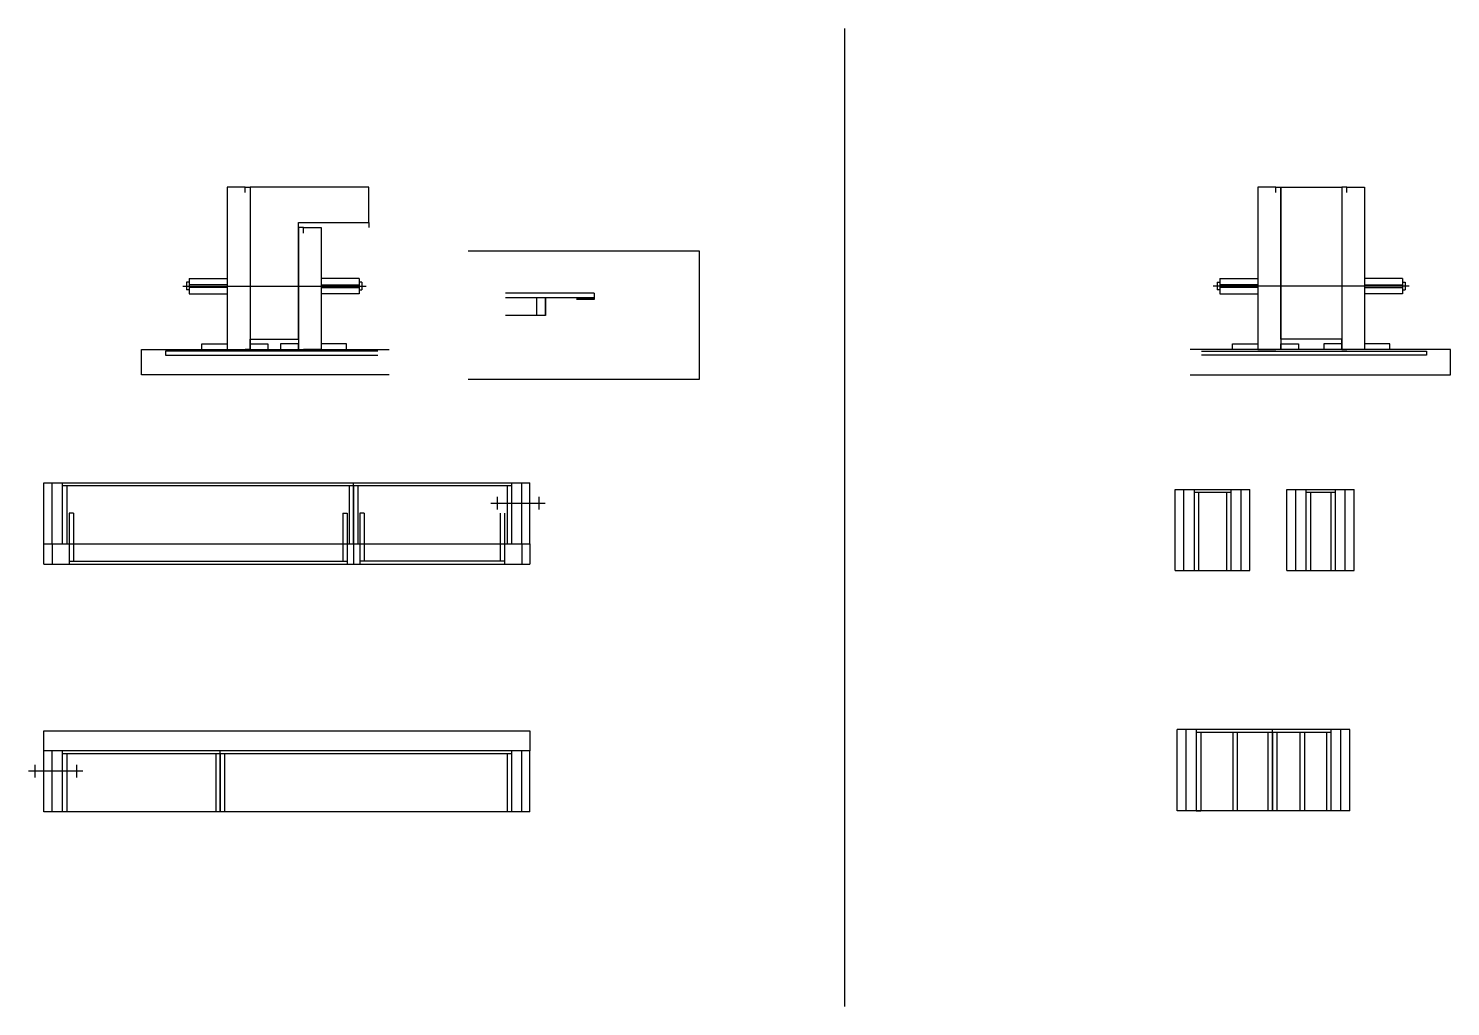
# Model space of a CAD drawing. Header units: metres. Extents: x 6009 to 7129, y 6204 to 6975.
import ezdxf

# ---------------------------------------------------------------- set-up
doc = ezdxf.new("R2010")
doc.units = ezdxf.units.M
for name, color, linetype in [('barrote', 7, 'Continuous'), ('CONCRETO', 7, 'Continuous'), ('COTA', 7, 'Continuous'), ('Cotas', 7, 'Continuous'), ('Madeira', 7, 'Continuous'), ('NOMENCLATURA', 7, 'Continuous'), ('Painéis', 7, 'Continuous'), ('SARR_2.2x7', 7, 'Continuous'), ('SARR_3.5x7', 7, 'Continuous'), ('SCO-___-LAJ', 7, 'Continuous'), ('TENSOR', 7, 'Continuous')]:
    doc.layers.add(name, color=color, linetype=linetype)

msp = doc.modelspace()

# ---------------------------------------------------------------- linework, layer by layer
at = {"color": 7, "lineweight": 25}
for p, q in [((6135.5, 6778), (6135.5, 6766)), ((6135.5, 6778), (6165.5, 6778)), ((6269.5, 6778), (6239.5, 6778)), ((6269.5, 6778), (6269.5, 6766)), ((6947.4, 6778), (6947.4, 6766)), ((6947.4, 6778), (6977.4, 6778)), ((7091.4, 6778), (7061.4, 6778)), ((7091.4, 6778), (7091.4, 6766)), ((6133.5, 6775), (6133.5, 6769)), ((6135.5, 6775), (6133.5, 6775)), ((6135.5, 6769), (6133.5, 6769)), ((6165.5, 6773), (6135.5, 6773)), ((6165.5, 6771), (6135.5, 6771)), ((6239.5, 6773), (6269.5, 6773)), ((6239.5, 6771), (6269.5, 6771)), ((6271.5, 6775), (6269.5, 6775)), ((6269.5, 6769), (6271.5, 6769)), ((6271.5, 6775), (6271.5, 6769)), ((6945.4, 6775), (6945.4, 6769)), ((6945.4, 6775), (6947.4, 6775)), ((6947.4, 6769), (6945.4, 6769)), ((6977.4, 6773), (6947.4, 6773)), ((6977.4, 6771), (6947.4, 6771)), ((7061.4, 6773), (7091.4, 6773)), ((7061.4, 6771), (7091.4, 6771)), ((7091.4, 6775), (7093.4, 6775)), ((7091.4, 6769), (7093.4, 6769)), ((7093.4, 6775), (7093.4, 6769)), ((6135.5, 6766), (6165.5, 6766)), ((6269.5, 6766), (6239.5, 6766)), ((6947.4, 6766), (6977.4, 6766)), ((7091.4, 6766), (7061.4, 6766))]:
    msp.add_line(p, q, dxfattribs=at)
at = {"layer": 'barrote', "color": 7, "lineweight": 25}
for points in [[(6293, 6702.1), (6097.8, 6702.1), (6097.8, 6722.1), (6293, 6722.1)], [(6923.9, 6702.1), (7129.1, 6702.1), (7129.1, 6722.1), (6923.9, 6722.1)]]:
    msp.add_lwpolyline(points, dxfattribs=at)
at = {"layer": 'CONCRETO', "color": 7, "lineweight": 25}
for points in [[(6277.1, 6822.1), (6277.1, 6850.1), (6183.5, 6850.1), (6183.5, 6822.1), (6183.5, 6822.1), (6183.5, 6730.1), (6221.5, 6730.1), (6221.5, 6822.1)], [(6995.4, 6850.1), (6995.4, 6850.1), (7043.4, 6850.1), (7043.4, 6822.1), (7043.4, 6822.1), (7043.4, 6730.1), (6995.4, 6730.1), (6995.4, 6850.1)]]:
    msp.add_lwpolyline(points, dxfattribs=at)
at = {"layer": 'COTA', "color": 7, "lineweight": 25}
for p, q in [((6651.7, 6975.1), (6651.7, 6204.3)), ((6020.9, 6405.7), (6020.9, 6421.7)), ((6020.9, 6421.7), (6403.9, 6421.7)), ((6403.9, 6421.7), (6403.9, 6405.7))]:
    msp.add_line(p, q, dxfattribs=at)
at = {"layer": 'Cotas', "color": 7, "lineweight": 25}
msp.add_lwpolyline([(6355.2, 6799.8), (6537.2, 6799.8), (6537.2, 6698.4), (6355.2, 6698.4)], dxfattribs=at)
at = {"layer": 'Madeira', "color": 7, "lineweight": 25}
for points in [[(6179.5, 6845.7), (6179.5, 6850.1), (6165.5, 6850.1), (6165.5, 6845.7)], [(6179.5, 6850.1), (6165.5, 6850.1), (6165.5, 6722.1), (6179.5, 6722.1)], [(6991.4, 6845.7), (6991.4, 6850.1), (6977.4, 6850.1), (6977.4, 6845.7)], [(6991.4, 6850.1), (6977.4, 6850.1), (6977.4, 6722.1), (6991.4, 6722.1)], [(7047.4, 6845.7), (7047.4, 6850.1), (7061.4, 6850.1), (7061.4, 6845.7)], [(7047.4, 6850.1), (7061.4, 6850.1), (7061.4, 6722.1), (7047.4, 6722.1)], [(6225.5, 6813.7), (6225.5, 6818.1), (6239.5, 6818.1), (6239.5, 6813.7)], [(6225.5, 6818.1), (6239.5, 6818.1), (6239.5, 6722.1), (6225.5, 6722.1)], [(6416.2, 6762.8), (6416.2, 6748.8), (6384.7, 6748.8)], [(6416.2, 6748.8), (6416.2, 6762.8), (6409.2, 6762.8), (6409.2, 6748.8)], [(6440.6, 6762.8), (6454.5, 6762.8), (6454.5, 6761.4), (6440.6, 6761.4)], [(6145.5, 6722.1), (6145.5, 6726.5), (6165.5, 6726.5), (6165.5, 6722.1)], [(6183.5, 6722.1), (6183.5, 6726.5), (6197.5, 6726.5), (6197.5, 6722.1)], [(6221.5, 6722.1), (6221.5, 6726.5), (6207.5, 6726.5), (6207.5, 6722.1)], [(6259.5, 6722.1), (6259.5, 6726.5), (6239.5, 6726.5), (6239.5, 6722.1)], [(6957.4, 6722.1), (6957.4, 6726.5), (6977.4, 6726.5), (6977.4, 6722.1)], [(6995.4, 6722.1), (6995.4, 6726.5), (7009.4, 6726.5), (7009.4, 6722.1)], [(7043.4, 6722.1), (7043.4, 6726.5), (7029.4, 6726.5), (7029.4, 6722.1)], [(7081.4, 6722.1), (7081.4, 6726.5), (7061.4, 6726.5), (7061.4, 6722.1)]]:
    msp.add_lwpolyline(points, dxfattribs=at)
at = {"layer": 'NOMENCLATURA', "color": 7, "lineweight": 25}
for p, q in [((6373.2, 6601), (6416, 6601)), ((6378.2, 6606), (6378.2, 6596)), ((6411, 6606), (6411, 6596)), ((6051.6, 6389.7), (6008.9, 6389.7)), ((6013.9, 6394.7), (6013.9, 6384.7)), ((6046.6, 6394.7), (6046.6, 6384.7))]:
    msp.add_line(p, q, dxfattribs=at)
at = {"layer": 'Painéis', "color": 7, "lineweight": 25}
for p, q in [((6454.5, 6766.4), (6384.7, 6766.4)), ((6454.5, 6766.4), (6454.5, 6761.4)), ((6454.5, 6762.8), (6384.7, 6762.8)), ((6020.9, 6617), (6403.9, 6617)), ((6020.9, 6569), (6020.9, 6617)), ((6264.9, 6569), (6264.9, 6617)), ((6403.9, 6569), (6403.9, 6617)), ((6912.1, 6611.8), (6971.1, 6611.8)), ((6912.1, 6547.8), (6912.1, 6611.8)), ((6971.1, 6547.8), (6971.1, 6611.8)), ((7000.2, 6611.8), (7053.2, 6611.8)), ((7000.2, 6547.8), (7000.2, 6611.8)), ((7053.2, 6547.8), (7053.2, 6611.8)), ((6020.9, 6569), (6403.9, 6569)), ((6020.9, 6553), (6020.9, 6569)), ((6264.9, 6569), (6264.9, 6553)), ((6403.9, 6569), (6403.9, 6553)), ((6020.9, 6553), (6403.9, 6553)), ((6912.1, 6547.8), (6971.1, 6547.8)), ((7000.2, 6547.8), (7053.2, 6547.8)), ((7049.8, 6422.6), (6913.8, 6422.6)), ((6913.8, 6358.6), (6913.8, 6422.6)), ((6988.8, 6358.6), (6988.8, 6422.6)), ((7049.8, 6358.6), (7049.8, 6422.6)), ((6403.9, 6405.7), (6020.9, 6405.7)), ((6020.9, 6357.7), (6020.9, 6405.7)), ((6159.9, 6357.7), (6159.9, 6405.7)), ((6403.9, 6357.7), (6403.9, 6405.7)), ((6403.9, 6357.7), (6020.9, 6357.7)), ((7049.8, 6358.6), (6913.8, 6358.6))]:
    msp.add_line(p, q, dxfattribs=at)
for points in [[(6179.5, 6850.1), (6183.5, 6850.1), (6183.5, 6722.1), (6179.5, 6722.1)], [(6991.4, 6850.1), (6995.4, 6850.1), (6995.4, 6722.1), (6991.4, 6722.1)], [(7047.4, 6850.1), (7043.4, 6850.1), (7043.4, 6722.1), (7047.4, 6722.1)], [(6221.5, 6818.1), (6221.5, 6822.1), (6277.1, 6822.1), (6277.1, 6818.1)], [(6225.5, 6818.1), (6221.5, 6818.1), (6221.5, 6722.1), (6225.5, 6722.1)], [(6183.5, 6726.5), (6183.5, 6730.1), (6221.5, 6730.1), (6221.5, 6726.5)], [(7043.4, 6726.5), (7043.4, 6730.1), (6995.4, 6730.1), (6995.4, 6726.5)]]:
    msp.add_lwpolyline(points, dxfattribs=at)
at = {"layer": 'SARR_2.2x7', "color": 7, "lineweight": 25}
for p, q in [((6027.5, 6569), (6027.5, 6617)), ((6035.5, 6614.8), (6264.9, 6614.8)), ((6264.9, 6614.8), (6389.4, 6614.8)), ((6397.4, 6569), (6397.4, 6617)), ((6919.1, 6547.8), (6919.1, 6611.8)), ((6927.1, 6609.6), (6956.1, 6609.6)), ((6964.1, 6547.8), (6964.1, 6611.8)), ((7007.2, 6547.8), (7007.2, 6611.8)), ((7015.2, 6609.6), (7038.2, 6609.6)), ((7046.2, 6547.8), (7046.2, 6611.8)), ((6027.5, 6569), (6027.5, 6553)), ((6397.4, 6569), (6397.4, 6553)), ((6040.9, 6555.2), (6259.9, 6555.2)), ((6383.9, 6555.2), (6269.9, 6555.2)), ((6920.8, 6358.6), (6920.8, 6422.6)), ((6988.8, 6420.4), (6928.8, 6420.4)), ((7034.8, 6420.4), (6988.8, 6420.4)), ((7042.8, 6358.6), (7042.8, 6422.6)), ((6027.5, 6357.7), (6027.5, 6405.7)), ((6159.9, 6403.5), (6035.5, 6403.5)), ((6389.4, 6403.5), (6159.9, 6403.5)), ((6397.4, 6357.7), (6397.4, 6405.7))]:
    msp.add_line(p, q, dxfattribs=at)
at = {"layer": 'SARR_3.5x7', "color": 7, "lineweight": 25}
for p, q in [((6035.5, 6617), (6035.5, 6569)), ((6039, 6614.8), (6039, 6569)), ((6261.4, 6614.8), (6261.4, 6569)), ((6264.9, 6614.8), (6264.9, 6569)), ((6268.4, 6614.8), (6268.4, 6569)), ((6385.9, 6614.8), (6385.9, 6569)), ((6389.4, 6617), (6389.4, 6569)), ((6927.1, 6611.8), (6927.1, 6547.8)), ((6930.6, 6609.6), (6930.6, 6547.8)), ((6952.6, 6609.6), (6952.6, 6547.8)), ((6956.1, 6611.8), (6956.1, 6547.8)), ((7015.2, 6611.8), (7015.2, 6547.8)), ((7018.7, 6609.6), (7018.7, 6547.8)), ((7034.7, 6609.6), (7034.7, 6547.8)), ((7038.2, 6611.8), (7038.2, 6547.8)), ((6040.9, 6593.2), (6040.9, 6553)), ((6044.4, 6593.2), (6040.9, 6593.2)), ((6044.4, 6593.2), (6044.4, 6555.2)), ((6256.4, 6593.2), (6256.4, 6555.2)), ((6256.4, 6593.2), (6259.9, 6593.2)), ((6259.9, 6593.2), (6259.9, 6553)), ((6269.9, 6593.2), (6269.9, 6553)), ((6273.4, 6593.2), (6269.9, 6593.2)), ((6273.4, 6593.2), (6273.4, 6555.2)), ((6380.4, 6593.2), (6380.4, 6555.2)), ((6383.9, 6593.2), (6383.9, 6553)), ((6261.4, 6569), (6264.9, 6569)), ((6264.9, 6569), (6268.4, 6569)), ((6928.8, 6422.6), (6928.8, 6358.6)), ((6932.3, 6420.4), (6932.3, 6358.6)), ((6957.5, 6420.4), (6957.5, 6358.6)), ((6961, 6420.4), (6961, 6358.6)), ((6985.3, 6420.4), (6985.3, 6358.6)), ((6988.8, 6420.4), (6988.8, 6358.6)), ((6992.3, 6420.4), (6992.3, 6358.6)), ((7010.5, 6420.4), (7010.5, 6358.6)), ((7014, 6420.4), (7014, 6358.6)), ((7031.3, 6420.4), (7031.3, 6358.6)), ((7034.8, 6422.6), (7034.8, 6358.6)), ((6035.5, 6405.7), (6035.5, 6357.7)), ((6039, 6403.5), (6039, 6357.7)), ((6156.4, 6403.5), (6156.4, 6357.7)), ((6159.9, 6403.5), (6159.9, 6357.7)), ((6163.4, 6403.5), (6163.4, 6357.7)), ((6385.9, 6403.5), (6385.9, 6357.7)), ((6389.4, 6405.7), (6389.4, 6357.7)), ((6159.9, 6357.7), (6156.4, 6357.7)), ((6163.4, 6357.7), (6159.9, 6357.7)), ((6928.8, 6358.6), (6932.3, 6358.6)), ((7034.8, 6358.6), (7031.3, 6358.6))]:
    msp.add_line(p, q, dxfattribs=at)
at = {"layer": 'SCO-___-LAJ', "color": 7, "lineweight": 25}
for points in [[(6284, 6720.7), (6116.7, 6720.7), (6116.7, 6717.5), (6284, 6717.5)], [(6932.9, 6720.7), (7110.3, 6720.7), (7110.3, 6717.5), (6932.9, 6717.5)]]:
    msp.add_lwpolyline(points, dxfattribs=at)
at = {"layer": 'TENSOR', "color": 7, "lineweight": 25}
for p, q in [((6130.5, 6772), (6274.8, 6772)), ((7096.4, 6772), (6942.1, 6772))]:
    msp.add_line(p, q, dxfattribs=at)

doc.saveas('drawing.dxf')
